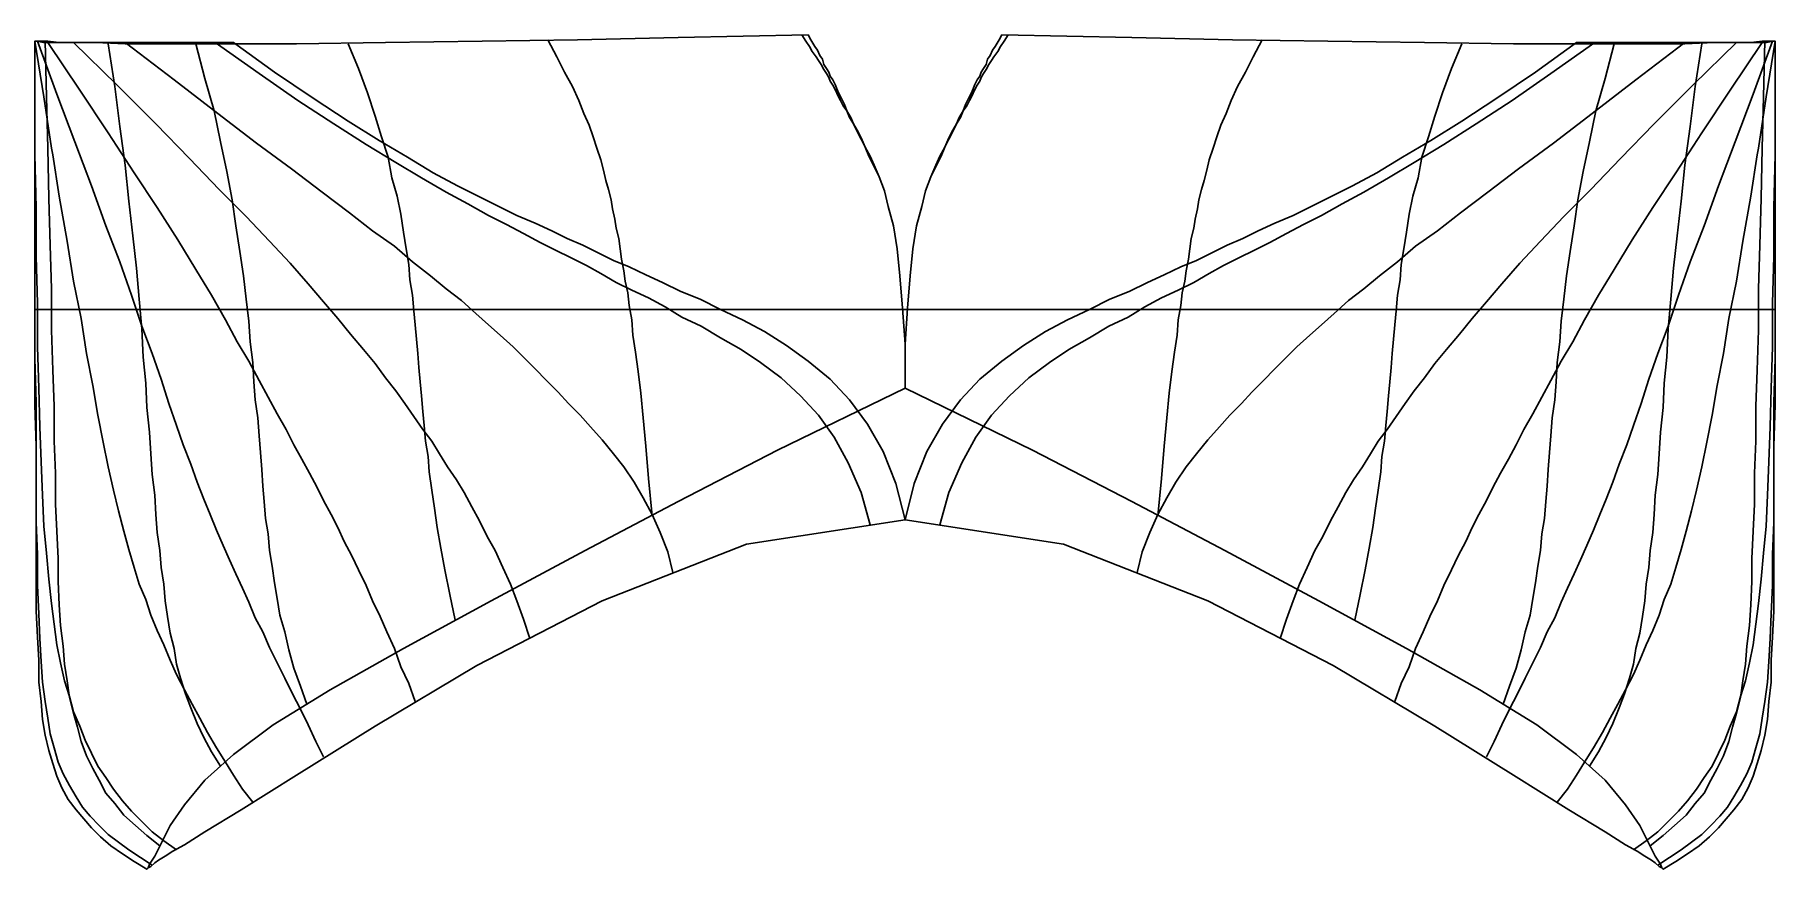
# Model space of a CAD drawing. Header units: metres. Extents: x -6.8 to 6.8, y 0.2 to 6.7.
import ezdxf

# ---------------------------------------------------------------- set-up
doc = ezdxf.new("R2010")
doc.units = ezdxf.units.M

msp = doc.modelspace()

# ---------------------------------------------------------------- linework, layer by layer
at = {"color": 80}
for points in [[(-0.8, 6.7), (-0.77, 6.65), (-0.74, 6.61), (-0.72, 6.57), (-0.69, 6.53), (-0.67, 6.5), (-0.65, 6.47), (-0.63, 6.43), (-0.61, 6.4), (-0.59, 6.37), (-0.58, 6.34), (-0.56, 6.31), (-0.54, 6.27), (-0.52, 6.23), (-0.5, 6.19), (-0.48, 6.15), (-0.45, 6.11), (-0.43, 6.06), (-0.4, 6.01), (-0.37, 5.95), (-0.34, 5.89), (-0.31, 5.83), (-0.28, 5.76), (-0.24, 5.68), (-0.2, 5.6), (-0.16, 5.49), (-0.13, 5.37), (-0.09, 5.22), (-0.06, 5.04), (-0.04, 4.83), (-0.02, 4.58), (0, 4.3), (0, 3.96)], [(0.8, 6.7), (0.77, 6.65), (0.74, 6.61), (0.72, 6.57), (0.69, 6.53), (0.67, 6.5), (0.65, 6.47), (0.63, 6.43), (0.61, 6.4), (0.59, 6.37), (0.58, 6.34), (0.56, 6.31), (0.54, 6.27), (0.52, 6.23), (0.5, 6.19), (0.48, 6.15), (0.45, 6.11), (0.43, 6.06), (0.4, 6.01), (0.37, 5.95), (0.34, 5.89), (0.31, 5.83), (0.28, 5.76), (0.24, 5.68), (0.2, 5.6), (0.16, 5.49), (0.13, 5.37), (0.09, 5.22), (0.06, 5.04), (0.04, 4.83), (0.02, 4.58), (0, 4.3), (0, 3.96)]]:
    msp.add_lwpolyline(points, dxfattribs=at)
at = {"layer": '1', "color": 80}
for points in [[(-4.32, 6.63), (-4.24, 6.44), (-4.17, 6.25), (-4.11, 6.07), (-4.06, 5.91), (-4.01, 5.75), (-3.98, 5.59), (-3.94, 5.45), (-3.91, 5.31), (-3.89, 5.17), (-3.87, 5.04), (-3.85, 4.92), (-3.84, 4.8), (-3.82, 4.68), (-3.81, 4.56), (-3.8, 4.45), (-3.79, 4.34), (-3.78, 4.23), (-3.77, 4.12), (-3.76, 4.01), (-3.75, 3.9), (-3.74, 3.78), (-3.73, 3.67), (-3.72, 3.55), (-3.7, 3.43), (-3.69, 3.31), (-3.67, 3.17), (-3.65, 3.03), (-3.63, 2.88), (-3.6, 2.72), (-3.57, 2.55), (-3.53, 2.36), (-3.49, 2.16)], [(4.32, 6.63), (4.24, 6.44), (4.17, 6.25), (4.11, 6.07), (4.06, 5.91), (4.01, 5.75), (3.98, 5.59), (3.94, 5.45), (3.91, 5.31), (3.89, 5.17), (3.87, 5.04), (3.85, 4.92), (3.84, 4.8), (3.82, 4.68), (3.81, 4.56), (3.8, 4.45), (3.79, 4.34), (3.78, 4.23), (3.77, 4.12), (3.76, 4.01), (3.75, 3.9), (3.74, 3.78), (3.73, 3.67), (3.72, 3.55), (3.7, 3.43), (3.69, 3.31), (3.67, 3.17), (3.65, 3.03), (3.63, 2.88), (3.6, 2.72), (3.57, 2.55), (3.53, 2.36), (3.49, 2.16)]]:
    msp.add_lwpolyline(points, dxfattribs=at)
at = {"layer": '15', "color": 80}
for points in [[(-5.5, 6.63), (-5.43, 6.36), (-5.36, 6.11), (-5.31, 5.87), (-5.26, 5.64), (-5.22, 5.42), (-5.19, 5.22), (-5.16, 5.02), (-5.13, 4.83), (-5.11, 4.65), (-5.09, 4.48), (-5.08, 4.32), (-5.06, 4.16), (-5.05, 4.01), (-5.04, 3.87), (-5.02, 3.73), (-5.01, 3.59), (-5, 3.46), (-4.99, 3.33), (-4.98, 3.2), (-4.97, 3.08), (-4.96, 2.95), (-4.94, 2.83), (-4.93, 2.7), (-4.91, 2.58), (-4.89, 2.45), (-4.87, 2.33), (-4.85, 2.2), (-4.81, 2.07), (-4.78, 1.93), (-4.74, 1.79), (-4.69, 1.65), (-4.64, 1.51)], [(5.5, 6.63), (5.43, 6.36), (5.36, 6.11), (5.31, 5.87), (5.26, 5.64), (5.22, 5.42), (5.19, 5.22), (5.16, 5.02), (5.13, 4.83), (5.11, 4.65), (5.09, 4.48), (5.08, 4.32), (5.06, 4.16), (5.05, 4.01), (5.04, 3.87), (5.02, 3.73), (5.01, 3.59), (5, 3.46), (4.99, 3.33), (4.98, 3.2), (4.97, 3.08), (4.96, 2.95), (4.94, 2.83), (4.93, 2.7), (4.91, 2.58), (4.89, 2.45), (4.87, 2.33), (4.85, 2.2), (4.81, 2.07), (4.78, 1.93), (4.74, 1.79), (4.69, 1.65), (4.64, 1.51)]]:
    msp.add_lwpolyline(points, dxfattribs=at)
at = {"layer": '2', "color": 80}
for points in [[(-6.18, 6.63), (-6.13, 6.3), (-6.09, 5.99), (-6.05, 5.69), (-6.02, 5.41), (-5.99, 5.14), (-5.96, 4.89), (-5.94, 4.65), (-5.92, 4.42), (-5.91, 4.2), (-5.89, 4), (-5.88, 3.81), (-5.86, 3.62), (-5.85, 3.45), (-5.84, 3.29), (-5.82, 3.13), (-5.81, 2.98), (-5.8, 2.84), (-5.78, 2.7), (-5.77, 2.57), (-5.75, 2.44), (-5.74, 2.31), (-5.72, 2.19), (-5.7, 2.06), (-5.67, 1.94), (-5.65, 1.82), (-5.62, 1.71), (-5.58, 1.59), (-5.54, 1.48), (-5.49, 1.36), (-5.44, 1.25), (-5.38, 1.14), (-5.31, 1.03)], [(6.18, 6.63), (6.13, 6.3), (6.09, 5.99), (6.05, 5.69), (6.02, 5.41), (5.99, 5.14), (5.96, 4.89), (5.94, 4.65), (5.92, 4.42), (5.91, 4.2), (5.89, 4), (5.88, 3.81), (5.86, 3.62), (5.85, 3.45), (5.84, 3.29), (5.82, 3.13), (5.81, 2.98), (5.8, 2.84), (5.78, 2.7), (5.77, 2.57), (5.75, 2.44), (5.74, 2.31), (5.72, 2.19), (5.7, 2.06), (5.67, 1.94), (5.65, 1.82), (5.62, 1.71), (5.58, 1.59), (5.54, 1.48), (5.49, 1.36), (5.44, 1.25), (5.38, 1.14), (5.31, 1.03)]]:
    msp.add_lwpolyline(points, dxfattribs=at)
at = {"layer": '3', "color": 80}
for points in [[(-6.67, 6.65), (-6.66, 6.22), (-6.65, 5.82), (-6.64, 5.43), (-6.63, 5.07), (-6.62, 4.73), (-6.62, 4.41), (-6.61, 4.1), (-6.6, 3.82), (-6.6, 3.55), (-6.59, 3.3), (-6.59, 3.06), (-6.58, 2.85), (-6.57, 2.64), (-6.57, 2.46), (-6.56, 2.28), (-6.55, 2.12), (-6.53, 1.96), (-6.52, 1.82), (-6.5, 1.69), (-6.48, 1.56), (-6.45, 1.44), (-6.42, 1.33), (-6.39, 1.22), (-6.35, 1.11), (-6.3, 1.01), (-6.25, 0.92), (-6.2, 0.82), (-6.13, 0.74), (-6.06, 0.65), (-5.97, 0.57), (-5.88, 0.49), (-5.78, 0.41)], [(6.67, 6.65), (6.66, 6.22), (6.65, 5.82), (6.64, 5.43), (6.63, 5.07), (6.62, 4.73), (6.62, 4.41), (6.61, 4.1), (6.6, 3.82), (6.6, 3.55), (6.59, 3.3), (6.59, 3.06), (6.58, 2.85), (6.57, 2.64), (6.57, 2.46), (6.56, 2.28), (6.55, 2.12), (6.53, 1.96), (6.52, 1.82), (6.5, 1.69), (6.48, 1.56), (6.45, 1.44), (6.42, 1.33), (6.39, 1.22), (6.35, 1.11), (6.3, 1.01), (6.25, 0.92), (6.2, 0.82), (6.13, 0.74), (6.06, 0.65), (5.97, 0.57), (5.88, 0.49), (5.78, 0.41)]]:
    msp.add_lwpolyline(points, dxfattribs=at)
at = {"layer": '4', "color": 80}
for points in [[(-6.75, 6.65), (-6.75, 6.19), (-6.75, 5.76), (-6.75, 5.34), (-6.75, 4.94), (-6.75, 4.55), (-6.75, 4.19), (-6.74, 3.85), (-6.74, 3.52), (-6.74, 3.22), (-6.74, 2.94), (-6.74, 2.68), (-6.74, 2.44), (-6.74, 2.23), (-6.73, 2.03), (-6.72, 1.85), (-6.72, 1.68), (-6.7, 1.53), (-6.69, 1.39), (-6.67, 1.27), (-6.64, 1.15), (-6.61, 1.05), (-6.58, 0.95), (-6.54, 0.86), (-6.49, 0.77), (-6.43, 0.69), (-6.37, 0.62), (-6.31, 0.55), (-6.24, 0.48), (-6.16, 0.41), (-6.07, 0.35), (-5.98, 0.29), (-5.88, 0.23)], [(6.75, 6.65), (6.75, 6.19), (6.75, 5.76), (6.75, 5.34), (6.75, 4.94), (6.75, 4.55), (6.75, 4.19), (6.74, 3.85), (6.74, 3.52), (6.74, 3.22), (6.74, 2.94), (6.74, 2.68), (6.74, 2.44), (6.74, 2.23), (6.73, 2.03), (6.72, 1.85), (6.72, 1.68), (6.7, 1.53), (6.69, 1.39), (6.67, 1.27), (6.64, 1.15), (6.61, 1.05), (6.58, 0.95), (6.54, 0.86), (6.49, 0.77), (6.43, 0.69), (6.37, 0.62), (6.31, 0.55), (6.24, 0.48), (6.16, 0.41), (6.07, 0.35), (5.98, 0.29), (5.88, 0.23)]]:
    msp.add_lwpolyline(points, dxfattribs=at)
at = {"layer": '5', "color": 80}
for points in [[(-6.75, 6.65), (-6.75, 6.19), (-6.75, 5.75), (-6.75, 5.33), (-6.75, 4.93), (-6.75, 4.54), (-6.75, 4.18), (-6.75, 3.83), (-6.74, 3.51), (-6.74, 3.2), (-6.74, 2.92), (-6.73, 2.67), (-6.73, 2.43), (-6.72, 2.21), (-6.71, 2.02), (-6.7, 1.84), (-6.69, 1.68), (-6.67, 1.53), (-6.65, 1.4), (-6.63, 1.28), (-6.6, 1.17), (-6.57, 1.06), (-6.53, 0.97), (-6.48, 0.88), (-6.43, 0.79), (-6.38, 0.71), (-6.32, 0.64), (-6.25, 0.57), (-6.18, 0.5), (-6.1, 0.44), (-6.02, 0.38), (-5.93, 0.32), (-5.84, 0.26)], [(-2.77, 6.66), (-2.7, 6.53), (-2.64, 6.41), (-2.58, 6.3), (-2.53, 6.19), (-2.49, 6.09), (-2.45, 6), (-2.42, 5.91), (-2.39, 5.82), (-2.36, 5.73), (-2.34, 5.65), (-2.32, 5.57), (-2.3, 5.5), (-2.28, 5.42), (-2.27, 5.35), (-2.25, 5.27), (-2.24, 5.2), (-2.22, 5.12), (-2.21, 5.04), (-2.2, 4.96), (-2.18, 4.87), (-2.17, 4.79), (-2.15, 4.7), (-2.14, 4.6), (-2.12, 4.49), (-2.11, 4.37), (-2.09, 4.24), (-2.07, 4.09), (-2.05, 3.92), (-2.03, 3.73), (-2.01, 3.51), (-1.99, 3.26), (-1.96, 2.97)], [(2.77, 6.66), (2.7, 6.53), (2.64, 6.41), (2.58, 6.3), (2.53, 6.19), (2.49, 6.09), (2.45, 6), (2.42, 5.91), (2.39, 5.82), (2.36, 5.73), (2.34, 5.65), (2.32, 5.57), (2.3, 5.5), (2.28, 5.42), (2.27, 5.35), (2.25, 5.27), (2.24, 5.2), (2.22, 5.12), (2.21, 5.04), (2.2, 4.96), (2.18, 4.87), (2.17, 4.79), (2.15, 4.7), (2.14, 4.6), (2.12, 4.49), (2.11, 4.37), (2.09, 4.24), (2.07, 4.09), (2.05, 3.92), (2.03, 3.73), (2.01, 3.51), (1.99, 3.26), (1.96, 2.97)], [(6.75, 6.65), (6.75, 6.19), (6.75, 5.75), (6.75, 5.33), (6.75, 4.93), (6.75, 4.54), (6.75, 4.18), (6.75, 3.83), (6.74, 3.51), (6.74, 3.2), (6.74, 2.92), (6.73, 2.67), (6.73, 2.43), (6.72, 2.21), (6.71, 2.02), (6.7, 1.84), (6.69, 1.68), (6.67, 1.53), (6.65, 1.4), (6.63, 1.28), (6.6, 1.17), (6.57, 1.06), (6.53, 0.97), (6.48, 0.88), (6.43, 0.79), (6.38, 0.71), (6.32, 0.64), (6.25, 0.57), (6.18, 0.5), (6.1, 0.44), (6.02, 0.38), (5.93, 0.32), (5.84, 0.26)]]:
    msp.add_lwpolyline(points, dxfattribs=at)
at = {"layer": '6', "color": 80}
for points in [[(-6.75, 6.65), (-6.75, 6.2), (-6.75, 5.77), (-6.74, 5.36), (-6.74, 4.98), (-6.73, 4.62), (-6.73, 4.28), (-6.72, 3.96), (-6.71, 3.66), (-6.7, 3.39), (-6.69, 3.13), (-6.68, 2.89), (-6.66, 2.68), (-6.64, 2.48), (-6.62, 2.29), (-6.6, 2.13), (-6.58, 1.97), (-6.55, 1.83), (-6.52, 1.69), (-6.48, 1.57), (-6.45, 1.45), (-6.4, 1.34), (-6.36, 1.23), (-6.31, 1.13), (-6.26, 1.03), (-6.2, 0.94), (-6.14, 0.85), (-6.07, 0.76), (-6, 0.68), (-5.92, 0.6), (-5.84, 0.52), (-5.75, 0.45), (-5.65, 0.38)], [(6.75, 6.65), (6.75, 6.2), (6.75, 5.77), (6.74, 5.36), (6.74, 4.98), (6.73, 4.62), (6.73, 4.28), (6.72, 3.96), (6.71, 3.66), (6.7, 3.39), (6.69, 3.13), (6.68, 2.89), (6.66, 2.68), (6.64, 2.48), (6.62, 2.29), (6.6, 2.13), (6.58, 1.97), (6.55, 1.83), (6.52, 1.69), (6.48, 1.57), (6.45, 1.45), (6.4, 1.34), (6.36, 1.23), (6.31, 1.13), (6.26, 1.03), (6.2, 0.94), (6.14, 0.85), (6.07, 0.76), (6, 0.68), (5.92, 0.6), (5.84, 0.52), (5.75, 0.45), (5.65, 0.38)]]:
    msp.add_lwpolyline(points, dxfattribs=at)
at = {"layer": '7', "color": 80}
for points in [[(-5.06, 0.75), (-5.14, 0.85), (-5.21, 0.96), (-5.27, 1.06), (-5.34, 1.17), (-5.41, 1.29), (-5.47, 1.4), (-5.53, 1.51), (-5.59, 1.62), (-5.65, 1.74), (-5.7, 1.85), (-5.75, 1.97), (-5.8, 2.08), (-5.85, 2.2), (-5.89, 2.32), (-5.94, 2.44), (-5.98, 2.57), (-6.02, 2.71), (-6.06, 2.85), (-6.1, 3.01), (-6.14, 3.17), (-6.18, 3.35), (-6.22, 3.54), (-6.26, 3.75), (-6.3, 3.98), (-6.35, 4.23), (-6.39, 4.5), (-6.45, 4.79), (-6.5, 5.1), (-6.56, 5.45), (-6.61, 5.77), (-6.62, 5.82), (-6.68, 6.22), (-6.75, 6.65)], [(5.06, 0.75), (5.14, 0.85), (5.21, 0.96), (5.27, 1.06), (5.34, 1.17), (5.41, 1.29), (5.47, 1.4), (5.53, 1.51), (5.59, 1.62), (5.65, 1.74), (5.7, 1.85), (5.75, 1.97), (5.8, 2.08), (5.85, 2.2), (5.89, 2.32), (5.94, 2.44), (5.98, 2.57), (6.02, 2.71), (6.06, 2.85), (6.1, 3.01), (6.14, 3.17), (6.18, 3.35), (6.22, 3.54), (6.26, 3.75), (6.3, 3.98), (6.35, 4.23), (6.39, 4.5), (6.45, 4.79), (6.5, 5.1), (6.56, 5.45), (6.61, 5.77), (6.62, 5.82), (6.68, 6.22), (6.75, 6.65)]]:
    msp.add_lwpolyline(points, dxfattribs=at)
at = {"layer": '75', "color": 80}
for points in [[(-6.73, 6.65), (-6.58, 6.24), (-6.44, 5.87), (-6.31, 5.53), (-6.2, 5.22), (-6.09, 4.94), (-6, 4.68), (-5.92, 4.44), (-5.84, 4.23), (-5.77, 4.03), (-5.71, 3.84), (-5.65, 3.67), (-5.6, 3.52), (-5.54, 3.37), (-5.49, 3.23), (-5.44, 3.1), (-5.39, 2.98), (-5.34, 2.86), (-5.29, 2.74), (-5.24, 2.63), (-5.19, 2.52), (-5.14, 2.41), (-5.09, 2.3), (-5.04, 2.18), (-4.98, 2.07), (-4.93, 1.95), (-4.87, 1.83), (-4.81, 1.71), (-4.75, 1.59), (-4.69, 1.47), (-4.63, 1.35), (-4.57, 1.22), (-4.51, 1.1)], [(6.73, 6.65), (6.58, 6.24), (6.44, 5.87), (6.31, 5.53), (6.2, 5.22), (6.09, 4.94), (6, 4.68), (5.92, 4.44), (5.84, 4.23), (5.77, 4.03), (5.71, 3.84), (5.65, 3.67), (5.6, 3.52), (5.54, 3.37), (5.49, 3.23), (5.44, 3.1), (5.39, 2.98), (5.34, 2.86), (5.29, 2.74), (5.24, 2.63), (5.19, 2.52), (5.14, 2.41), (5.09, 2.3), (5.04, 2.18), (4.98, 2.07), (4.93, 1.95), (4.87, 1.83), (4.81, 1.71), (4.75, 1.59), (4.69, 1.47), (4.63, 1.35), (4.57, 1.22), (4.51, 1.1)]]:
    msp.add_lwpolyline(points, dxfattribs=at)
at = {"layer": '8', "color": 80}
for points in [[(-6.65, 6.64), (-6.4, 6.27), (-6.18, 5.94), (-5.98, 5.63), (-5.8, 5.36), (-5.64, 5.11), (-5.5, 4.88), (-5.38, 4.68), (-5.27, 4.49), (-5.18, 4.32), (-5.09, 4.17), (-5.01, 4.02), (-4.94, 3.89), (-4.87, 3.76), (-4.8, 3.64), (-4.74, 3.52), (-4.68, 3.41), (-4.62, 3.3), (-4.56, 3.19), (-4.51, 3.09), (-4.45, 2.98), (-4.4, 2.88), (-4.35, 2.77), (-4.29, 2.66), (-4.24, 2.55), (-4.18, 2.43), (-4.13, 2.31), (-4.07, 2.19), (-4.02, 2.07), (-3.96, 1.94), (-3.91, 1.8), (-3.85, 1.67), (-3.8, 1.53)], [(6.65, 6.64), (6.4, 6.27), (6.18, 5.94), (5.98, 5.63), (5.8, 5.36), (5.64, 5.11), (5.5, 4.88), (5.38, 4.68), (5.27, 4.49), (5.18, 4.32), (5.09, 4.17), (5.01, 4.02), (4.94, 3.89), (4.87, 3.76), (4.8, 3.64), (4.74, 3.52), (4.68, 3.41), (4.62, 3.3), (4.56, 3.19), (4.51, 3.09), (4.45, 2.98), (4.4, 2.88), (4.35, 2.77), (4.29, 2.66), (4.24, 2.55), (4.18, 2.43), (4.13, 2.31), (4.07, 2.19), (4.02, 2.07), (3.96, 1.94), (3.91, 1.8), (3.85, 1.67), (3.8, 1.53)]]:
    msp.add_lwpolyline(points, dxfattribs=at)
at = {"layer": '85', "color": 80}
for points in [[(-6.45, 6.64), (-6.11, 6.31), (-5.81, 6.01), (-5.55, 5.74), (-5.32, 5.5), (-5.11, 5.29), (-4.93, 5.1), (-4.77, 4.93), (-4.63, 4.77), (-4.51, 4.63), (-4.4, 4.5), (-4.3, 4.38), (-4.2, 4.26), (-4.11, 4.15), (-4.03, 4.04), (-3.95, 3.94), (-3.88, 3.84), (-3.81, 3.74), (-3.74, 3.64), (-3.67, 3.55), (-3.61, 3.45), (-3.55, 3.35), (-3.48, 3.25), (-3.42, 3.15), (-3.36, 3.04), (-3.3, 2.93), (-3.24, 2.81), (-3.18, 2.7), (-3.12, 2.57), (-3.06, 2.44), (-3.01, 2.31), (-2.96, 2.17), (-2.91, 2.02)], [(6.45, 6.64), (6.11, 6.31), (5.81, 6.01), (5.55, 5.74), (5.32, 5.5), (5.11, 5.29), (4.93, 5.1), (4.77, 4.93), (4.63, 4.77), (4.51, 4.63), (4.4, 4.5), (4.3, 4.38), (4.2, 4.26), (4.11, 4.15), (4.03, 4.04), (3.95, 3.94), (3.88, 3.84), (3.81, 3.74), (3.74, 3.64), (3.67, 3.55), (3.61, 3.45), (3.55, 3.35), (3.48, 3.25), (3.42, 3.15), (3.36, 3.04), (3.3, 2.93), (3.24, 2.81), (3.18, 2.7), (3.12, 2.57), (3.06, 2.44), (3.01, 2.31), (2.96, 2.17), (2.91, 2.02)]]:
    msp.add_lwpolyline(points, dxfattribs=at)
at = {"layer": '9', "color": 80}
for points in [[(-6.05, 6.64), (-5.67, 6.35), (-5.33, 6.09), (-5.03, 5.86), (-4.76, 5.66), (-4.52, 5.48), (-4.31, 5.32), (-4.13, 5.18), (-3.96, 5.06), (-3.82, 4.94), (-3.68, 4.83), (-3.56, 4.73), (-3.44, 4.64), (-3.33, 4.54), (-3.23, 4.45), (-3.14, 4.37), (-3.04, 4.28), (-2.95, 4.19), (-2.87, 4.11), (-2.78, 4.02), (-2.69, 3.93), (-2.61, 3.84), (-2.52, 3.75), (-2.44, 3.66), (-2.35, 3.56), (-2.26, 3.45), (-2.18, 3.35), (-2.1, 3.23), (-2.03, 3.11), (-1.96, 2.98), (-1.9, 2.84), (-1.84, 2.69), (-1.8, 2.53)], [(6.05, 6.64), (5.67, 6.35), (5.33, 6.09), (5.03, 5.86), (4.76, 5.66), (4.52, 5.48), (4.31, 5.32), (4.13, 5.18), (3.96, 5.06), (3.82, 4.94), (3.68, 4.83), (3.56, 4.73), (3.44, 4.64), (3.33, 4.54), (3.23, 4.45), (3.14, 4.37), (3.04, 4.28), (2.95, 4.19), (2.87, 4.11), (2.78, 4.02), (2.69, 3.93), (2.61, 3.84), (2.52, 3.75), (2.44, 3.66), (2.35, 3.56), (2.26, 3.45), (2.18, 3.35), (2.1, 3.23), (2.03, 3.11), (1.96, 2.98), (1.9, 2.84), (1.84, 2.69), (1.8, 2.53)]]:
    msp.add_lwpolyline(points, dxfattribs=at)
at = {"layer": '95', "color": 80}
for points in [[(-5.35, 6.64), (-5.01, 6.4), (-4.71, 6.19), (-4.43, 6.01), (-4.18, 5.85), (-3.95, 5.71), (-3.75, 5.59), (-3.56, 5.48), (-3.39, 5.39), (-3.23, 5.3), (-3.09, 5.23), (-2.96, 5.16), (-2.83, 5.09), (-2.71, 5.03), (-2.59, 4.97), (-2.47, 4.91), (-2.36, 4.85), (-2.24, 4.78), (-2.12, 4.72), (-1.99, 4.66), (-1.86, 4.59), (-1.73, 4.51), (-1.58, 4.44), (-1.43, 4.35), (-1.27, 4.26), (-1.12, 4.16), (-0.96, 4.04), (-0.81, 3.9), (-0.67, 3.75), (-0.55, 3.58), (-0.44, 3.38), (-0.34, 3.15), (-0.27, 2.9)], [(5.35, 6.64), (5.01, 6.4), (4.71, 6.19), (4.43, 6.01), (4.18, 5.85), (3.95, 5.71), (3.75, 5.59), (3.56, 5.48), (3.39, 5.39), (3.23, 5.3), (3.09, 5.23), (2.96, 5.16), (2.83, 5.09), (2.71, 5.03), (2.59, 4.97), (2.47, 4.91), (2.36, 4.85), (2.24, 4.78), (2.12, 4.72), (1.99, 4.66), (1.86, 4.59), (1.73, 4.51), (1.58, 4.44), (1.43, 4.35), (1.27, 4.26), (1.12, 4.16), (0.96, 4.04), (0.81, 3.9), (0.67, 3.75), (0.55, 3.58), (0.44, 3.38), (0.34, 3.15), (0.27, 2.9)]]:
    msp.add_lwpolyline(points, dxfattribs=at)
at = {"layer": 'EDGES', "color": 253}
for points in [[(-0.75, 6.7), (-1.76, 6.68), (-2.54, 6.66), (-3.28, 6.65), (-4.03, 6.64), (-4.72, 6.63), (-5.29, 6.63), (-5.73, 6.63), (-6.05, 6.63), (-6.28, 6.64), (-6.44, 6.64), (-6.56, 6.64), (-6.65, 6.65), (-6.7, 6.65), (-6.73, 6.65), (-6.74, 6.65), (-6.75, 6.65), (-6.75, 6.65), (-6.75, 6.65), (-6.75, 6.65), (-6.75, 6.65), (-6.75, 6.65), (-6.75, 6.65), (-6.75, 6.65), (-6.75, 6.65), (-6.75, 6.65), (-6.75, 6.65), (-6.74, 6.65), (-6.68, 6.64), (-6.54, 6.64), (-6.26, 6.64), (-5.81, 6.64), (-5.21, 6.64)], [(-5.21, 6.64), (-4.89, 6.41), (-4.59, 6.21), (-4.32, 6.03), (-4.08, 5.88), (-3.86, 5.75), (-3.66, 5.63), (-3.47, 5.53), (-3.31, 5.45), (-3.15, 5.37), (-3.01, 5.3), (-2.87, 5.24), (-2.74, 5.18), (-2.62, 5.12), (-2.5, 5.07), (-2.38, 5.01), (-2.26, 4.95), (-2.14, 4.9), (-2.01, 4.84), (-1.88, 4.78), (-1.74, 4.71), (-1.59, 4.65), (-1.43, 4.57), (-1.26, 4.49), (-1.09, 4.4), (-0.92, 4.29), (-0.75, 4.17), (-0.58, 4.03), (-0.43, 3.87), (-0.29, 3.68), (-0.17, 3.47), (-0.07, 3.22), (0, 2.94)], [(0, 3.96), (0, 4.3), (-0.02, 4.58), (-0.04, 4.83), (-0.06, 5.04), (-0.09, 5.22), (-0.13, 5.37), (-0.16, 5.49), (-0.2, 5.6), (-0.24, 5.69), (-0.27, 5.76), (-0.31, 5.83), (-0.34, 5.9), (-0.37, 5.96), (-0.4, 6.01), (-0.42, 6.06), (-0.45, 6.11), (-0.47, 6.16), (-0.49, 6.2), (-0.51, 6.24), (-0.53, 6.28), (-0.54, 6.31), (-0.56, 6.35), (-0.58, 6.38), (-0.59, 6.41), (-0.61, 6.44), (-0.63, 6.47), (-0.64, 6.51), (-0.66, 6.54), (-0.68, 6.58), (-0.7, 6.61), (-0.73, 6.66), (-0.75, 6.7)], [(0, 3.96), (0, 4.3), (0.02, 4.58), (0.04, 4.83), (0.06, 5.04), (0.09, 5.22), (0.13, 5.37), (0.16, 5.49), (0.2, 5.6), (0.24, 5.69), (0.27, 5.76), (0.31, 5.83), (0.34, 5.9), (0.37, 5.96), (0.4, 6.01), (0.42, 6.06), (0.45, 6.11), (0.47, 6.16), (0.49, 6.2), (0.51, 6.24), (0.53, 6.28), (0.54, 6.31), (0.56, 6.35), (0.58, 6.38), (0.59, 6.41), (0.61, 6.44), (0.63, 6.47), (0.64, 6.51), (0.66, 6.54), (0.68, 6.58), (0.7, 6.61), (0.73, 6.66), (0.75, 6.7)], [(5.21, 6.64), (4.89, 6.41), (4.59, 6.21), (4.32, 6.03), (4.08, 5.88), (3.86, 5.75), (3.66, 5.63), (3.47, 5.53), (3.31, 5.45), (3.15, 5.37), (3.01, 5.3), (2.87, 5.24), (2.74, 5.18), (2.62, 5.12), (2.5, 5.07), (2.38, 5.01), (2.26, 4.95), (2.14, 4.9), (2.01, 4.84), (1.88, 4.78), (1.74, 4.71), (1.59, 4.65), (1.43, 4.57), (1.26, 4.49), (1.09, 4.4), (0.92, 4.29), (0.75, 4.17), (0.58, 4.03), (0.43, 3.87), (0.29, 3.68), (0.17, 3.47), (0.07, 3.22), (0, 2.94)], [(0.75, 6.7), (1.76, 6.68), (2.54, 6.66), (3.28, 6.65), (4.03, 6.64), (4.72, 6.63), (5.29, 6.63), (5.73, 6.63), (6.05, 6.63), (6.28, 6.64), (6.44, 6.64), (6.56, 6.64), (6.65, 6.65), (6.7, 6.65), (6.73, 6.65), (6.74, 6.65), (6.75, 6.65), (6.75, 6.65), (6.75, 6.65), (6.75, 6.65), (6.75, 6.65), (6.75, 6.65), (6.75, 6.65), (6.75, 6.65), (6.75, 6.65), (6.75, 6.65), (6.75, 6.65), (6.74, 6.65), (6.68, 6.64), (6.54, 6.64), (6.26, 6.64), (5.81, 6.64), (5.21, 6.64)], [(0, 2.94), (-1.23, 2.75), (-2.35, 2.31), (-3.32, 1.81), (-4.11, 1.34), (-4.72, 0.96), (-5.15, 0.69), (-5.43, 0.52), (-5.59, 0.42), (-5.68, 0.37), (-5.74, 0.33), (-5.79, 0.3), (-5.82, 0.28), (-5.85, 0.25), (-5.87, 0.24), (-5.88, 0.23), (-5.88, 0.23), (-5.87, 0.24), (-5.86, 0.27), (-5.82, 0.33), (-5.77, 0.43), (-5.7, 0.57), (-5.59, 0.73), (-5.43, 0.92), (-5.21, 1.12), (-4.9, 1.35), (-4.46, 1.62), (-3.89, 1.94), (-3.21, 2.31), (-2.48, 2.7), (-1.76, 3.08), (-0.99, 3.48), (0, 3.96)], [(0, 2.94), (1.23, 2.75), (2.35, 2.31), (3.32, 1.81), (4.11, 1.34), (4.72, 0.96), (5.15, 0.69), (5.43, 0.52), (5.59, 0.42), (5.68, 0.37), (5.74, 0.33), (5.79, 0.3), (5.82, 0.28), (5.85, 0.25), (5.87, 0.24), (5.88, 0.23), (5.88, 0.23), (5.87, 0.24), (5.86, 0.27), (5.82, 0.33), (5.77, 0.43), (5.7, 0.57), (5.59, 0.73), (5.43, 0.92), (5.21, 1.12), (4.9, 1.35), (4.46, 1.62), (3.89, 1.94), (3.21, 2.31), (2.48, 2.7), (1.76, 3.08), (0.99, 3.48), (0, 3.96)]]:
    msp.add_lwpolyline(points, dxfattribs=at)
at = {"layer": 'GRID', "color": 2}
msp.add_lwpolyline([(-6.75, 4.57), (6.75, 4.57)], dxfattribs=at)

doc.saveas('drawing.dxf')
